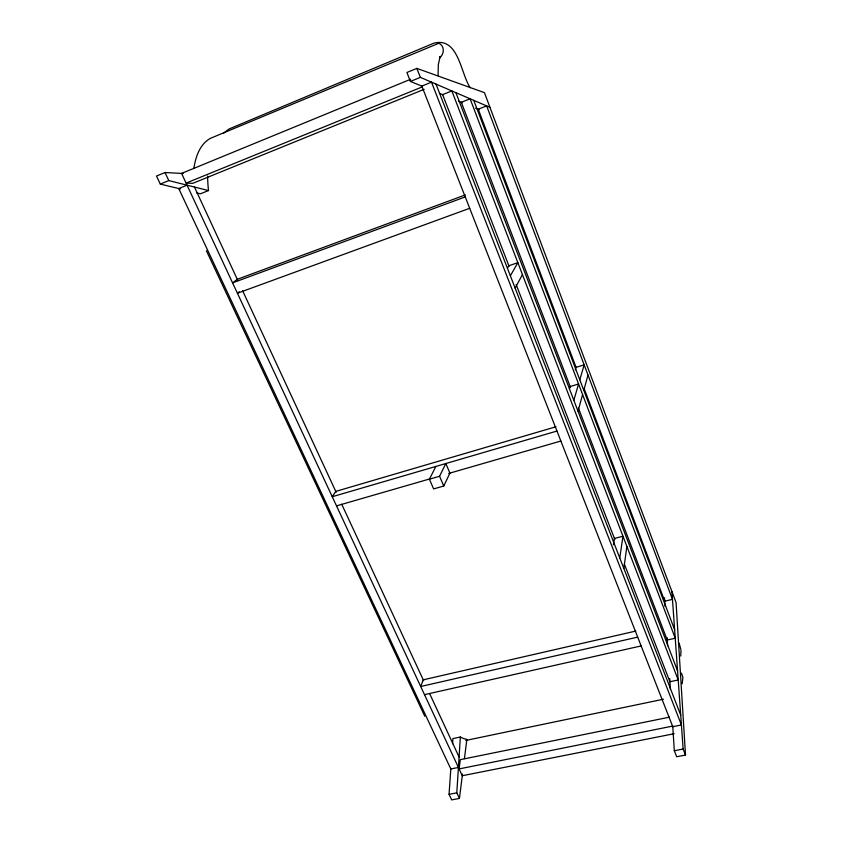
<?xml version="1.0" encoding="UTF-8"?>
<svg xmlns="http://www.w3.org/2000/svg" width="842" height="842" viewBox="0 0 842 842"><rect width="100%" height="100%" fill="white"/><g stroke="black" fill="none" stroke-linecap="round" stroke-linejoin="round"><path stroke-width="1.26" d="M450.849 768.399L449.06 794.332L451.701 799.9L459.437 798.416L456.806 792.827L460.353 737.013L452.912 738.571L452.554 743.76M682.199 683.788L682.894 677.41L681.494 673.179M459.437 798.416L462.5 774.03M464.437 758.631L466.857 739.371A101.177 36.395 77 0 1 460.353 737.013M674.147 733.719L462.279 775.735L459.111 768.914L460.3 759.652L669.495 717.152M623.827 568.413L626.89 546.426M619.765 557.941L622.975 536.249L614.428 538.438L613.397 544.827M193.849 168.621C195.576 157.107 199.607 144.392 210.374 138.351L438.882 43.237C444.934 46.026 444.323 54.193 439.619 57.919L440.219 56.351L438.377 64.318L438.05 75.633M680.757 656.076L681.01 650.245M578.012 411.18L582.601 394.582M583.79 390.299L588 375.058M573.823 400.266L578.57 383.994L570.171 386.541L569.403 389.057M579.801 379.784L584.159 364.839L576.086 367.333L575.318 369.838M443.766 486.023L449.923 473.099L445.828 463.532L439.556 476.267L429.399 479.203L433.63 488.918L443.766 486.023L439.556 476.267M429.399 479.203L435.882 466.436M515.136 288.132L522.429 274.587M510.357 275.808L517.851 262.672L508.873 265.756L507.568 267.966M223.593 133.152L229.066 128.963L433.777 43.205C458.711 36.606 460.595 73.643 470.246 87.715M239.265 291.753L237.412 293.227L469.699 208.29M183.072 173.494L164.99 172.526L156.496 176.031L160.306 184.072L180.356 188.945M672.726 725.804L674.316 750.727L676.694 756.758L685.504 755.074L676.063 602.525L484.434 92.652L416.853 68.391L406.907 72.496L410.433 81.432L422.495 86.379M410.696 79.243L181.567 173.41L186.082 183.093L192.734 183.345L424.136 89.326M160.306 184.072L168.789 180.588L208.49 190.566A114.617 45.721 68 0 1 207.616 176.041M410.433 81.432L420.358 77.359L489.949 107.334M186.082 183.093L422.158 86.947M208.49 190.566L200.407 193.818L196.639 192.902M465.384 194.891L237.286 279.302L232.581 282.87L465.237 196.912M555.994 426.757L335.769 491.402L332.253 496.727L556.962 431.051M336.516 505.874L429.788 478.919M448.691 473.457L560.867 441.029M635.836 631.058L423.242 679.82L420.695 686.493L637.689 637.12M424.494 694.65L641.141 645.93M465.763 740.444L663.464 699.218M459.111 768.914L672.558 726.12M449.06 794.332L456.806 792.827M674.316 750.727L683.136 749.022L685.504 755.074M439.387 93.304L443.008 94.788M458.69 101.219L462.311 102.703M475.572 108.134L479.193 109.618M424.8 716.279L206.385 250.737M164.99 172.526L168.789 180.588M194.449 187.04L237.633 280.049M242.622 290.774L336.179 492.296M341.715 504.221L423.652 680.704M429.736 693.819L459.079 757.021M416.853 68.391L420.358 77.359M509.052 266.23L442.629 94.63L451.849 90.915L678.21 679.968L669.906 681.736L624.354 564.077M516.167 284.617L614.86 539.564M436.019 84.105L680.715 715.121M570.392 387.11L461.321 102.292L470.12 98.788L675.242 638.215L667.232 640.015L578.38 407.981M455.89 92.662L677.568 670.842M576.149 367.501L478.224 109.218L486.644 105.903L672.474 599.367L664.748 601.188L584.074 388.415M473.772 100.366L674.631 629.732M679.136 643.183L680.789 649.277M671.905 591.463L683.136 749.022M664.538 597.799L665.085 606.408M667.085 637.594L667.601 645.772M669.706 678.568L670.369 689.061M431.514 82.169L421.831 86.105L672.779 726.699L681.42 724.973L431.514 82.169M187.05 185.177L178.746 188.555L450.807 768.967L458.416 767.441L187.05 185.177"/></g></svg>
